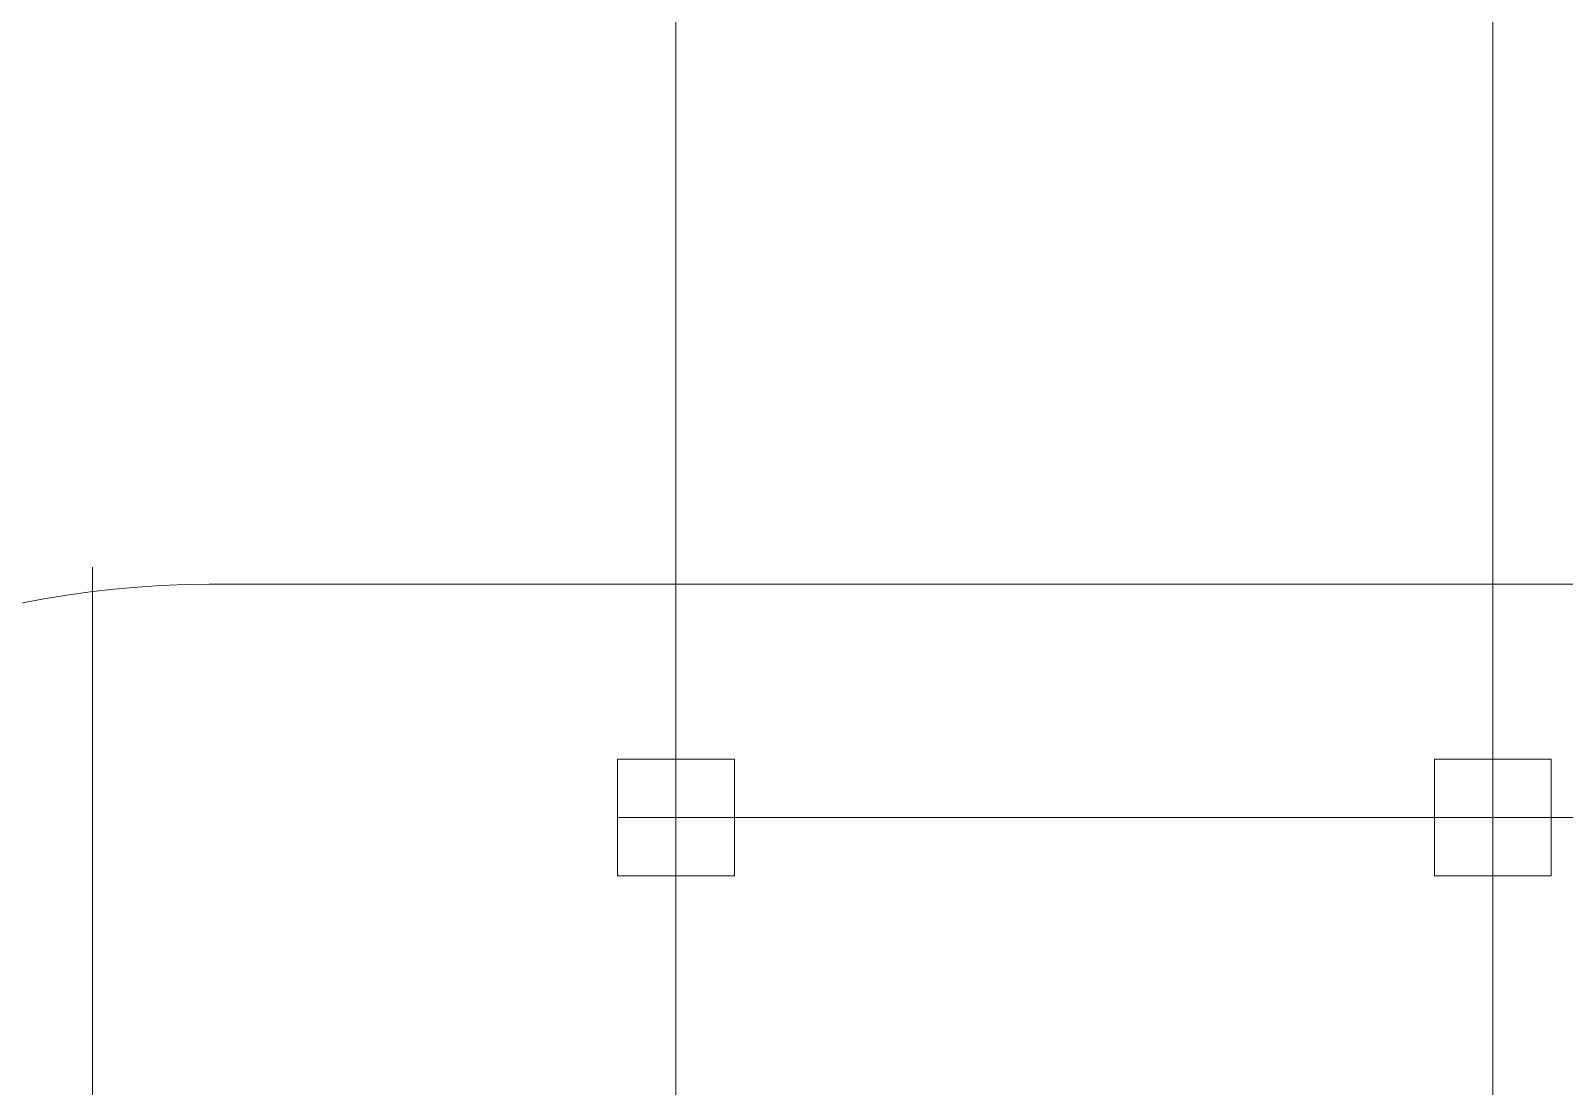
# Model space of a CAD drawing. Header units: metres. Extents: x 497148 to 498044, y 2998751 to 2999627.
# Drawn here: x 497773.17 to 497779.74, y 2999116.18 to 2999120.71 of the extents above; entities that cross this region are included whole.
import ezdxf

# ---------------------------------------------------------------- set-up
doc = ezdxf.new("R2010")
doc.units = ezdxf.units.M
doc.linetypes.add('CENTER', pattern=[2, 1.25, -0.25, 0.25, -0.25])
doc.linetypes.add('ZQWS-轴网线', pattern=[4448, 2540, -636, 636, -636])
doc.layers.add('DOTE', color=1, linetype='CENTER')
doc.layers.add('桁架-管廊', color=6, linetype='Continuous', lineweight=0)
doc.layers.add('道路', color=4, linetype='Continuous', lineweight=15)

# ---------------------------------------------------------------- blocks, each defined once
blk = doc.blocks.new('新块')
at = {"layer": '桁架-管廊', "linetype": 'ByBlock', "ltscale": 0.2}
blk.add_lwpolyline([(497775.9343139335, 2999113.84316681), (497775.9343139336, 2999173.838465923), (497779.4343139341, 2999173.838465923), (497779.434313934, 2999113.84316681)], dxfattribs=at)
for points in [[(497775.6843139335, 2999117.582702593), (497776.1843139335, 2999117.582702593), (497776.1843139335, 2999117.082702593), (497775.6843139335, 2999117.082702593)], [(497779.184313934, 2999117.582702593), (497779.684313934, 2999117.582702593), (497779.684313934, 2999117.082702593), (497779.184313934, 2999117.082702593)]]:
    blk.add_lwpolyline(points, close=True, dxfattribs=at)
at = {"layer": '桁架-管廊', "linetype": 'ByBlock', "ltscale": 0.2, "elevation": 1.164153218269348e-10}
blk.add_lwpolyline([(497789.6843139344, 2999117.332702593), (497775.6843139335, 2999117.332702593)], dxfattribs=at)
at = {"layer": '道路', "linetype": 'ByBlock', "lineweight": 0, "ltscale": 0.2}
blk.add_line((497773.9343139339, 2999118.332702593), (497792.9343139339, 2999118.332702593), dxfattribs=at)
blk.add_arc((497773.9343139338, 2999114.332702593, -1.545817947207102e-05), 4, 90, 180, dxfattribs=at)
blk = doc.blocks.new('A$C19395157')
at = {"layer": 'DOTE', "linetype": 'ZQWS-轴网线', "lineweight": 5}
for p, q in [((205199.0201338382, 44673.69462451467), (205199.0201338382, 1460)), ((211199.0201338381, 44673.69462451467), (211199.0201338381, 1460))]:
    blk.add_line(p, q, dxfattribs=at)

msp = doc.modelspace()

# ---------------------------------------------------------------- block references
msp.add_blockref('新块', (0, 0))
at = {"xscale": 0.001, "yscale": 0.001, "zscale": 0.001}
msp.add_blockref('A$C19395157', (497568.2352938002, 2999073.732141855), dxfattribs=at)

doc.saveas('drawing.dxf')
